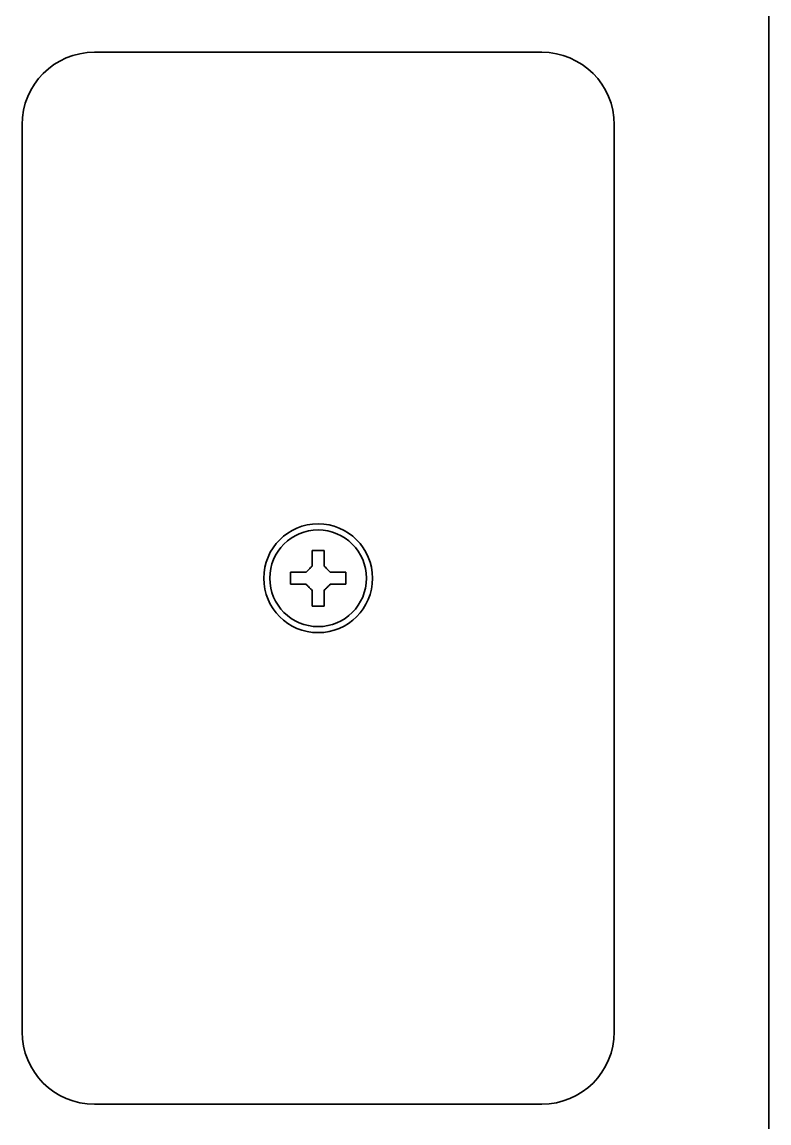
# Model space of a CAD drawing. Header units: inches. Extents: x 90 to 4161, y -506 to 3104.
# Drawn here: x 2939.9 to 3001.7, y 205.2 to 296.3 of the extents above; entities that cross this region are included whole.
import ezdxf

# ---------------------------------------------------------------- set-up
doc = ezdxf.new("R2010")
doc.units = ezdxf.units.IN
doc.layers.add('1', color=7, linetype='Continuous', true_color=0xffffff)

msp = doc.modelspace()

# ---------------------------------------------------------------- linework, layer by layer
at = {"layer": '1', "color": 7, "linetype": 'Continuous', "lineweight": 35}
for p, q in [((3001.691, 862.127), (3001.691, 201.609)), ((2982.891, 293.768), (2945.891, 293.768)), ((2939.891, 287.768), (2939.891, 212.768)), ((2988.891, 212.768), (2988.891, 287.768)), ((2962.091, 250.268), (2962.091, 250.768)), ((2966.691, 250.768), (2966.691, 250.268)), ((2962.091, 249.768), (2962.091, 250.268)), ((2966.691, 250.268), (2966.691, 249.768)), ((2945.891, 206.768), (2982.891, 206.768))]:
    msp.add_line(p, q, dxfattribs=at)
for radius in [4.5, 4]:
    msp.add_circle((2964.391, 250.268), radius, dxfattribs=at)
for centre, start, end in [((2945.891, 287.768), 90, 180), ((2982.891, 287.768), 0, 90), ((2945.891, 212.768), 180, 270), ((2982.891, 212.768), 270, 0)]:
    msp.add_arc(centre, 6, start, end, dxfattribs=at)
for points, knots in [([(2963.891, 251.268), (2963.891, 251.383), (2963.891, 251.496), (2963.891, 251.719), (2963.891, 251.829), (2963.891, 252.046), (2963.891, 252.153), (2963.891, 252.311), (2963.891, 252.363), (2963.891, 252.466), (2963.891, 252.517), (2963.891, 252.568)], [0, 0, 0, 0, 0.25, 0.25, 0.5, 0.5, 0.75, 0.75, 0.875, 0.875, 1, 1, 1, 1]), ([(2964.891, 252.568), (2964.891, 252.365), (2964.891, 252.155), (2964.891, 251.83), (2964.891, 251.72), (2964.891, 251.497), (2964.891, 251.383), (2964.891, 251.268)], [0, 0, 0, 0, 0.5, 0.5, 0.75, 0.75, 1, 1, 1, 1]), ([(2962.091, 250.768), (2962.294, 250.768), (2962.504, 250.768), (2962.829, 250.768), (2962.939, 250.768), (2963.162, 250.768), (2963.276, 250.768), (2963.391, 250.768)], [0, 0, 0, 0, 0.5, 0.5, 0.75, 0.75, 1, 1, 1, 1]), ([(2965.391, 250.768), (2965.506, 250.768), (2965.619, 250.768), (2965.842, 250.768), (2965.952, 250.768), (2966.169, 250.768), (2966.276, 250.768), (2966.434, 250.768), (2966.486, 250.768), (2966.589, 250.768), (2966.64, 250.768), (2966.691, 250.768)], [0, 0, 0, 0, 0.25, 0.25, 0.5, 0.5, 0.75, 0.75, 0.875, 0.875, 1, 1, 1, 1]), ([(2963.391, 249.768), (2963.276, 249.768), (2963.163, 249.768), (2962.94, 249.768), (2962.83, 249.768), (2962.613, 249.768), (2962.506, 249.768), (2962.348, 249.768), (2962.296, 249.768), (2962.193, 249.768), (2962.142, 249.768), (2962.091, 249.768)], [0, 0, 0, 0, 0.25, 0.25, 0.5, 0.5, 0.75, 0.75, 0.875, 0.875, 1, 1, 1, 1]), ([(2966.691, 249.768), (2966.488, 249.768), (2966.278, 249.768), (2965.953, 249.768), (2965.843, 249.768), (2965.62, 249.768), (2965.506, 249.768), (2965.391, 249.768)], [0, 0, 0, 0, 0.5, 0.5, 0.75, 0.75, 1, 1, 1, 1]), ([(2963.891, 247.968), (2963.891, 248.171), (2963.891, 248.381), (2963.891, 248.706), (2963.891, 248.816), (2963.891, 249.039), (2963.891, 249.153), (2963.891, 249.268)], [0, 0, 0, 0, 0.5, 0.5, 0.75, 0.75, 1, 1, 1, 1]), ([(2964.891, 249.268), (2964.891, 249.153), (2964.891, 249.04), (2964.891, 248.817), (2964.891, 248.707), (2964.891, 248.49), (2964.891, 248.383), (2964.891, 248.225), (2964.891, 248.173), (2964.891, 248.07), (2964.891, 248.019), (2964.891, 247.968)], [0, 0, 0, 0, 0.25, 0.25, 0.5, 0.5, 0.75, 0.75, 0.875, 0.875, 1, 1, 1, 1])]:
    msp.add_open_spline(points, degree=3, knots=knots, dxfattribs=at)
for points in [[(2963.891, 252.568), (2964.058, 252.568), (2964.391, 252.568), (2964.724, 252.568), (2964.891, 252.568)], [(2963.391, 250.768), (2963.433, 250.81), (2963.516, 250.893), (2963.644, 251.021), (2963.77, 251.147), (2963.851, 251.228), (2963.891, 251.268)], [(2964.891, 251.268), (2964.931, 251.228), (2965.013, 251.146), (2965.139, 251.02), (2965.266, 250.893), (2965.35, 250.809), (2965.391, 250.768)], [(2963.891, 249.268), (2963.851, 249.308), (2963.769, 249.39), (2963.643, 249.516), (2963.516, 249.643), (2963.432, 249.726), (2963.391, 249.768)], [(2965.391, 249.768), (2965.349, 249.726), (2965.266, 249.643), (2965.138, 249.515), (2965.012, 249.389), (2964.931, 249.308), (2964.891, 249.268)], [(2964.891, 247.968), (2964.724, 247.968), (2964.391, 247.968), (2964.058, 247.968), (2963.891, 247.968)]]:
    msp.add_open_spline(points, degree=3, dxfattribs=at)

doc.saveas('drawing.dxf')
